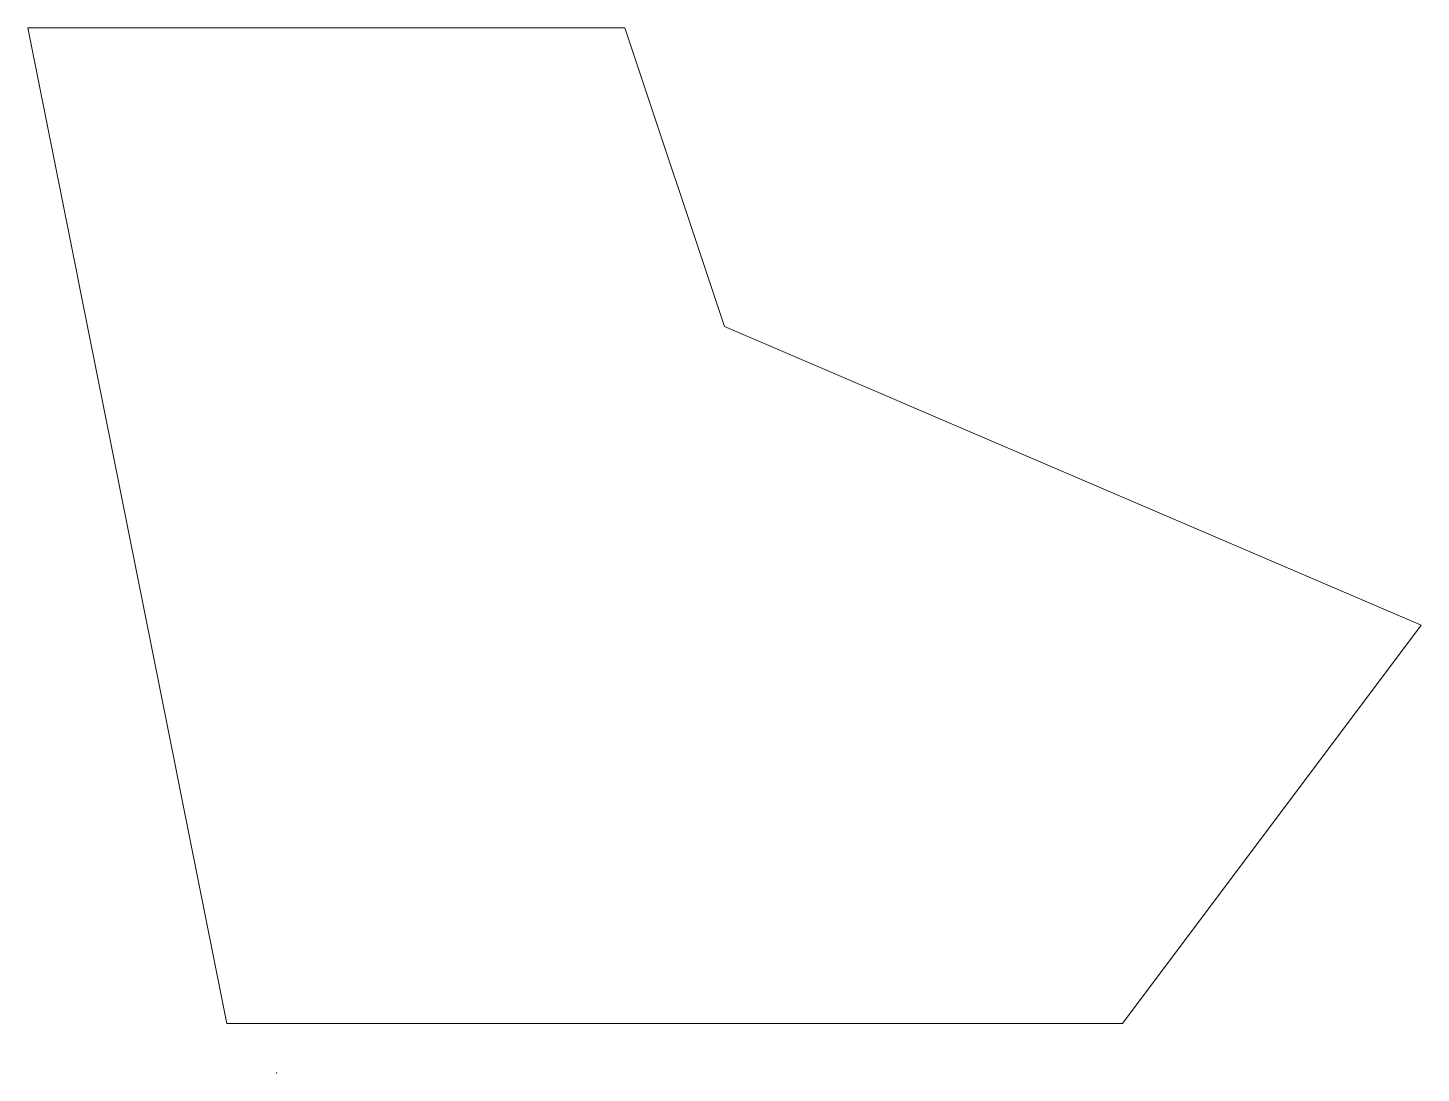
# Model space of a CAD drawing. Header units: millimetres. Extents: x -20 to 120, y -5 to 100.
import ezdxf

# ---------------------------------------------------------------- set-up
doc = ezdxf.new("R2010")
doc.units = ezdxf.units.MM
doc.layers.add('input', color=1, linetype='CONTINUOUS', lineweight=0)

msp = doc.modelspace()

# ---------------------------------------------------------------- linework, layer by layer
at = {"layer": 'input'}
msp.add_lwpolyline([(0, 0), (90, 0), (120, 40), (50, 70), (40, 100), (-20, 100), (0, 0)], dxfattribs=at)
msp.add_point((5, -5), dxfattribs=at)

doc.saveas('drawing.dxf')
